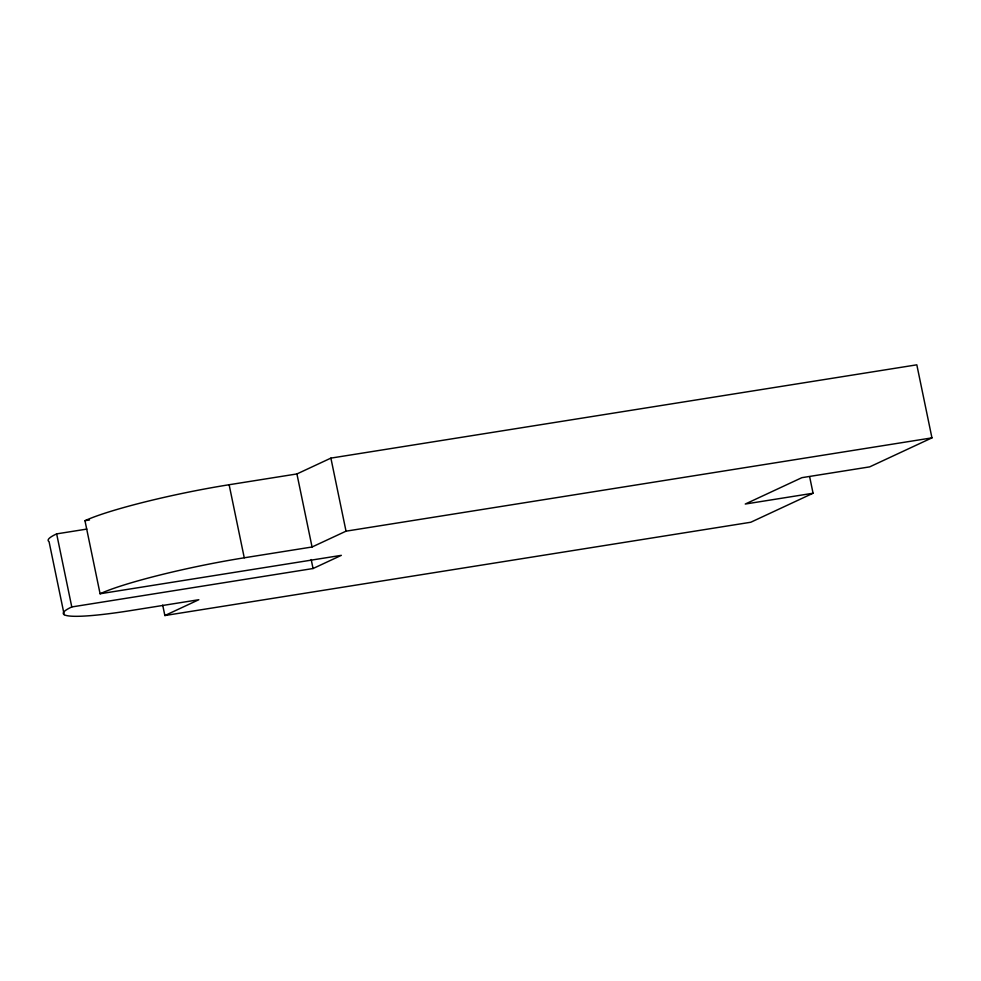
<?xml version="1.0" encoding="UTF-8"?>
<svg xmlns="http://www.w3.org/2000/svg" width="981" height="981" viewBox="0 0 981 981"><rect width="100%" height="100%" fill="white"/><g stroke="black" fill="none" stroke-linecap="round" stroke-linejoin="round"><path stroke-width="1.47" d="M86.806 529.09L56.653 533.885L71.785 606.945L313.049 568.526L341.351 555.344L100.087 593.763L84.967 520.703A112.521 11.76 -11.7 0 1 229.125 484.737L296.924 473.946L330.891 458.115L916.818 364.822L931.95 437.869L869.681 466.87L801.869 477.673L745.253 504.038L813.065 493.235L809.668 476.84M162.699 605.105L164.857 615.541L198.824 599.722L131.025 610.525A112.521 11.76 -11.7 0 1 71.785 606.945M100.087 593.763A112.521 11.76 -11.7 0 1 244.257 557.797L312.056 546.993L346.023 531.175L931.95 437.869M813.065 493.235L750.784 522.248L164.857 615.541M84.967 520.703L89.479 519.991M330.891 458.115L346.023 531.175M296.924 473.946L312.056 546.993M311.198 559.575L313.049 568.526M229.125 484.737L244.257 557.797M64.182 614.658L49.05 541.61A112.521 11.76 -11.7 0 1 56.653 533.885"/></g></svg>
